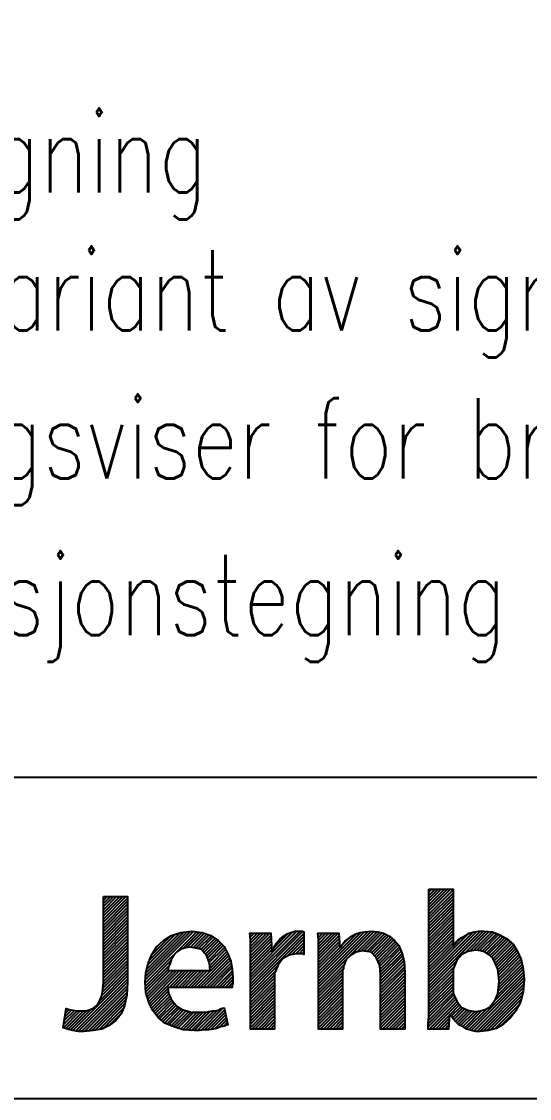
# Model space of a CAD drawing. Header units: millimetres. Extents: x 0 to 1800, y 0 to 2770.
# Drawn here: x 276 to 497.7, y 0 to 469.4 of the extents above; entities that cross this region are included whole.
import ezdxf
from ezdxf.enums import TextEntityAlignment as Align

# ---------------------------------------------------------------- set-up
doc = ezdxf.new("R2010")
doc.units = ezdxf.units.MM
for name, color, linetype in [('RAMME', 7, 'Continuous'), ('TITT-018', 4, 'Continuous'), ('TITT-035', 7, 'Continuous'), ('TITT-050', 5, 'Continuous'), ('TITT-TEKST25', 2, 'Continuous'), ('TITT-TEKST35', 7, 'Continuous'), ('TITT-TEKST50', 5, 'Continuous')]:
    doc.layers.add(name, color=color, linetype=linetype)
doc.styles.add('TITTEL', font='romans.shx', dxfattribs={"width": 0.65})

# ---------------------------------------------------------------- blocks, each defined once
blk = doc.blocks.new('*X2')
at = {"color": 0}
for p, q in [((1245.538, 64.846), (1246.769, 66.077)), ((1245.538, 65.023), (1246.592, 66.077)), ((1245.538, 65.2), (1246.415, 66.077)), ((1245.538, 65.377), (1246.238, 66.077)), ((1245.538, 65.553), (1246.062, 66.077)), ((1245.538, 65.73), (1245.885, 66.077)), ((1245.538, 65.907), (1245.708, 66.077)), ((1245.538, 64.67), (1246.909, 66.041)), ((1227.044, 64.384), (1228.322, 65.662)), ((1227.044, 64.561), (1228.145, 65.662)), ((1227.044, 64.738), (1227.968, 65.662)), ((1227.044, 64.914), (1227.792, 65.662)), ((1227.044, 65.091), (1227.615, 65.662)), ((1227.044, 65.268), (1227.438, 65.662)), ((1227.044, 65.445), (1227.261, 65.662)), ((1227.044, 65.621), (1227.085, 65.662)), ((1227.044, 64.207), (1228.416, 65.579)), ((1227.044, 64.03), (1228.416, 65.402)), ((1245.538, 64.493), (1246.909, 65.864)), ((1245.538, 64.316), (1246.909, 65.687)), ((1245.538, 64.139), (1246.909, 65.511)), ((1227.044, 63.854), (1228.416, 65.225)), ((1227.044, 63.677), (1228.416, 65.048)), ((1227.044, 63.5), (1228.416, 64.872)), ((1245.538, 63.962), (1246.909, 65.334)), ((1245.538, 63.786), (1246.909, 65.157)), ((1245.538, 63.609), (1246.909, 64.98)), ((1245.538, 63.432), (1246.909, 64.804)), ((1227.044, 63.323), (1228.416, 64.695)), ((1227.044, 63.147), (1228.416, 64.518)), ((1227.044, 62.97), (1228.416, 64.341)), ((1245.538, 63.255), (1246.909, 64.627)), ((1245.538, 63.079), (1246.909, 64.45)), ((1245.538, 62.902), (1246.909, 64.273)), ((1227.044, 62.793), (1228.416, 64.164)), ((1227.044, 62.616), (1228.416, 63.988)), ((1227.044, 62.439), (1228.416, 63.811)), ((1227.044, 62.263), (1228.416, 63.634)), ((1229.417, 60.746), (1232.341, 63.67)), ((1229.423, 60.929), (1232.186, 63.692)), ((1229.438, 61.121), (1232.018, 63.701)), ((1229.453, 61.312), (1231.814, 63.674)), ((1229.5, 61.537), (1231.61, 63.647)), ((1229.553, 61.766), (1231.396, 63.609)), ((1231.551, 62.703), (1232.496, 63.648)), ((1231.79, 62.766), (1232.65, 63.626)), ((1231.994, 62.793), (1232.783, 63.582)), ((1235.364, 63.511), (1235.436, 63.584)), ((1235.382, 63.352), (1235.613, 63.584)), ((1235.398, 60.893), (1238.213, 63.708)), ((1235.398, 61.07), (1238.036, 63.708)), ((1235.398, 60.716), (1238.376, 63.695)), ((1235.398, 61.247), (1237.823, 63.672)), ((1235.398, 62.484), (1236.497, 63.584)), ((1235.398, 62.661), (1236.32, 63.584)), ((1235.398, 62.838), (1236.144, 63.584)), ((1235.398, 63.015), (1235.967, 63.584)), ((1235.398, 63.191), (1235.79, 63.584)), ((1235.398, 60.54), (1238.431, 63.573)), ((1236.738, 62.764), (1237.543, 63.569)), ((1239.231, 63.49), (1239.326, 63.584)), ((1239.249, 63.331), (1239.502, 63.584)), ((1239.263, 60.692), (1242.276, 63.706)), ((1239.263, 60.516), (1242.435, 63.688)), ((1239.263, 60.869), (1242.08, 63.687)), ((1239.263, 61.046), (1241.877, 63.66)), ((1239.263, 61.223), (1241.671, 63.631)), ((1239.263, 62.46), (1240.386, 63.584)), ((1239.263, 62.637), (1240.209, 63.584)), ((1239.263, 62.814), (1240.033, 63.584)), ((1239.263, 62.99), (1239.856, 63.584)), ((1239.263, 63.167), (1239.679, 63.584)), ((1241.44, 62.516), (1242.594, 63.671)), ((1241.667, 62.567), (1242.74, 63.639)), ((1241.848, 62.571), (1242.881, 63.604)), ((1245.538, 62.725), (1246.909, 64.096)), ((1245.538, 62.548), (1246.909, 63.92)), ((1245.538, 62.371), (1246.909, 63.743)), ((1245.538, 60.604), (1248.643, 63.708)), ((1245.538, 60.78), (1248.466, 63.708)), ((1245.538, 60.957), (1248.274, 63.693)), ((1245.538, 61.134), (1248.053, 63.649)), ((1245.538, 62.195), (1246.909, 63.566)), ((1245.538, 61.311), (1247.792, 63.565)), ((1247.571, 62.46), (1248.807, 63.696)), ((1247.856, 62.568), (1248.97, 63.682)), ((1248.077, 62.612), (1249.133, 63.669)), ((1248.257, 62.615), (1249.264, 63.623)), ((1248.414, 62.596), (1249.39, 63.572)), ((1227.044, 62.086), (1228.416, 63.457)), ((1227.044, 61.909), (1228.416, 63.281)), ((1227.044, 61.732), (1228.416, 63.104)), ((1229.643, 62.033), (1231.14, 63.53)), ((1229.77, 62.336), (1230.863, 63.43)), ((1232.14, 62.762), (1232.916, 63.538)), ((1232.285, 62.731), (1233.049, 63.494)), ((1232.431, 62.7), (1233.175, 63.444)), ((1232.575, 62.666), (1233.279, 63.371)), ((1232.663, 62.578), (1233.383, 63.298)), ((1232.751, 62.49), (1233.487, 63.225)), ((1232.84, 62.401), (1233.588, 63.149)), ((1232.917, 62.302), (1233.676, 63.061)), ((1232.964, 62.172), (1233.765, 62.973)), ((1235.398, 62.307), (1236.566, 63.475)), ((1235.398, 60.363), (1238.431, 63.397)), ((1235.398, 62.131), (1236.572, 63.305)), ((1235.398, 61.954), (1236.579, 63.135)), ((1235.398, 61.777), (1236.586, 62.965)), ((1237.484, 62.272), (1238.431, 63.22)), ((1237.757, 62.368), (1238.431, 63.043)), ((1239.263, 61.399), (1241.417, 63.554)), ((1239.263, 62.283), (1240.433, 63.454)), ((1239.263, 62.107), (1240.442, 63.286)), ((1239.263, 61.93), (1240.451, 63.118)), ((1240.596, 62.909), (1240.989, 63.302)), ((1242, 62.546), (1243.012, 63.558)), ((1242.151, 62.52), (1243.13, 63.499)), ((1242.283, 62.475), (1243.248, 63.44)), ((1242.371, 62.387), (1243.352, 63.368)), ((1242.46, 62.298), (1243.447, 63.286)), ((1242.547, 62.209), (1243.542, 63.204)), ((1242.602, 62.088), (1243.63, 63.115)), ((1242.658, 61.966), (1243.712, 63.02)), ((1245.538, 62.018), (1246.909, 63.389)), ((1245.538, 61.841), (1246.909, 63.213)), ((1245.538, 61.664), (1246.909, 63.036)), ((1246.944, 62.894), (1247.35, 63.3)), ((1248.558, 62.563), (1249.516, 63.522)), ((1248.691, 62.519), (1249.635, 63.464)), ((1248.806, 62.458), (1249.749, 63.401)), ((1248.912, 62.387), (1249.863, 63.337)), ((1249.013, 62.311), (1249.97, 63.268)), ((1249.101, 62.223), (1250.064, 63.185)), ((1249.19, 62.134), (1250.158, 63.102)), ((1249.245, 62.013), (1250.251, 63.019)), ((1227.044, 61.556), (1228.416, 62.927)), ((1227.044, 61.379), (1228.416, 62.75)), ((1227.044, 61.202), (1228.416, 62.573)), ((1227.044, 61.025), (1228.416, 62.397)), ((1230.053, 62.797), (1230.205, 62.949)), ((1232.184, 60.508), (1234.105, 62.429)), ((1233.011, 62.042), (1233.853, 62.884)), ((1233.058, 61.913), (1233.928, 62.782)), ((1233.082, 61.76), (1233.987, 62.665)), ((1233.098, 61.599), (1234.046, 62.547)), ((1235.398, 61.6), (1236.593, 62.795)), ((1235.398, 61.424), (1236.6, 62.626)), ((1237.977, 62.412), (1238.431, 62.866)), ((1238.162, 62.42), (1238.431, 62.69)), ((1238.339, 62.42), (1238.431, 62.513)), ((1239.263, 61.753), (1240.46, 62.95)), ((1239.263, 61.576), (1240.468, 62.782)), ((1242.713, 61.845), (1243.793, 62.925)), ((1242.757, 61.712), (1243.859, 62.814)), ((1242.769, 61.548), (1243.91, 62.688)), ((1242.782, 61.383), (1243.96, 62.562)), ((1242.795, 61.219), (1244.008, 62.432)), ((1245.538, 61.488), (1246.909, 62.859)), ((1249.298, 61.889), (1250.337, 62.928)), ((1249.351, 61.765), (1250.403, 62.817)), ((1249.404, 61.641), (1250.469, 62.707)), ((1249.449, 61.51), (1250.536, 62.596)), ((1249.469, 61.353), (1250.596, 62.48)), ((1249.488, 61.195), (1250.651, 62.358)), ((1227.01, 60.46), (1228.416, 61.866)), ((1227.027, 60.655), (1228.416, 62.043)), ((1227.044, 60.848), (1228.416, 62.22)), ((1229.429, 60.581), (1230.876, 62.028)), ((1229.441, 60.416), (1230.774, 61.75)), ((1232.361, 60.508), (1234.156, 62.303)), ((1232.538, 60.508), (1234.207, 62.177)), ((1232.715, 60.508), (1234.257, 62.051)), ((1232.891, 60.508), (1234.293, 61.91)), ((1233.068, 60.508), (1234.32, 61.76)), ((1235.398, 60.186), (1236.956, 61.744)), ((1239.263, 60.339), (1240.714, 61.79)), ((1242.795, 61.043), (1244.043, 62.291)), ((1242.795, 60.866), (1244.078, 62.149)), ((1242.795, 60.689), (1244.114, 62.008)), ((1242.795, 60.512), (1244.133, 61.85)), ((1245.538, 60.427), (1247.09, 61.979)), ((1249.483, 60.483), (1250.833, 61.833)), ((1249.505, 60.682), (1250.8, 61.977)), ((1249.508, 61.038), (1250.706, 62.237)), ((1249.527, 60.881), (1250.762, 62.115)), ((1225.311, 58.055), (1228.416, 61.159)), ((1226.833, 59.753), (1228.416, 61.336)), ((1226.962, 60.059), (1228.416, 61.513)), ((1226.987, 60.261), (1228.416, 61.69)), ((1229.452, 60.251), (1230.711, 61.509)), ((1229.488, 60.11), (1230.842, 61.464)), ((1229.529, 59.975), (1231.019, 61.464)), ((1229.571, 59.84), (1231.196, 61.464)), ((1229.613, 59.704), (1231.372, 61.464)), ((1229.665, 59.58), (1231.549, 61.464)), ((1230.77, 60.508), (1231.726, 61.464)), ((1230.947, 60.508), (1231.903, 61.464)), ((1231.124, 60.508), (1232.08, 61.464)), ((1231.3, 60.508), (1232.256, 61.464)), ((1231.477, 60.508), (1232.433, 61.464)), ((1231.654, 60.508), (1232.61, 61.464)), ((1231.831, 60.508), (1232.787, 61.464)), ((1232.008, 60.508), (1232.963, 61.464)), ((1233.245, 60.508), (1234.347, 61.611)), ((1233.422, 60.508), (1234.367, 61.454)), ((1233.599, 60.508), (1234.382, 61.292)), ((1233.775, 60.508), (1234.397, 61.13)), ((1235.398, 60.009), (1236.838, 61.45)), ((1235.398, 59.833), (1236.769, 61.204)), ((1239.263, 60.162), (1240.669, 61.568)), ((1239.263, 59.985), (1240.634, 61.357)), ((1239.263, 59.808), (1240.634, 61.18)), ((1242.795, 60.336), (1244.145, 61.685)), ((1242.795, 60.159), (1244.156, 61.52)), ((1242.795, 59.982), (1244.166, 61.354)), ((1242.795, 59.805), (1244.166, 61.177)), ((1245.538, 60.25), (1246.973, 61.685)), ((1245.538, 60.073), (1246.909, 61.445)), ((1245.538, 59.897), (1246.909, 61.268)), ((1247.81, 58.103), (1250.923, 61.215)), ((1249.211, 59.681), (1250.911, 61.38)), ((1249.412, 60.058), (1250.899, 61.545)), ((1249.461, 60.284), (1250.866, 61.689)), ((1225.469, 58.035), (1228.416, 60.982)), ((1225.626, 58.016), (1228.416, 60.806)), ((1225.802, 58.015), (1228.405, 60.618)), ((1233.952, 60.508), (1234.4, 60.956)), ((1234.129, 60.508), (1234.4, 60.78)), ((1234.306, 60.508), (1234.359, 60.561)), ((1235.398, 59.656), (1236.769, 61.027)), ((1235.398, 59.479), (1236.769, 60.85)), ((1235.398, 59.302), (1236.769, 60.674)), ((1239.263, 59.632), (1240.634, 61.003)), ((1239.263, 59.455), (1240.634, 60.826)), ((1239.263, 59.278), (1240.634, 60.65)), ((1242.795, 59.629), (1244.166, 61)), ((1242.795, 59.452), (1244.166, 60.823)), ((1242.795, 59.275), (1244.166, 60.646)), ((1245.538, 59.72), (1246.909, 61.091)), ((1245.538, 59.543), (1246.909, 60.914)), ((1245.538, 59.366), (1246.909, 60.738)), ((1245.538, 59.189), (1246.909, 60.561)), ((1247.942, 58.058), (1250.934, 61.05)), ((1248.093, 58.032), (1250.935, 60.874)), ((1248.252, 58.015), (1250.924, 60.687)), ((1225.983, 58.02), (1228.394, 60.43)), ((1226.175, 58.034), (1228.383, 60.243)), ((1226.366, 58.049), (1228.365, 60.048)), ((1229.72, 59.459), (1230.709, 60.447)), ((1229.776, 59.337), (1230.729, 60.29)), ((1229.832, 59.216), (1230.757, 60.142)), ((1229.91, 59.118), (1230.811, 60.018)), ((1235.398, 59.125), (1236.769, 60.497)), ((1235.398, 58.949), (1236.769, 60.32)), ((1235.398, 58.772), (1236.769, 60.143)), ((1235.398, 58.595), (1236.769, 59.967)), ((1239.263, 59.101), (1240.634, 60.473)), ((1239.263, 58.925), (1240.634, 60.296)), ((1239.263, 58.748), (1240.634, 60.119)), ((1239.263, 58.571), (1240.634, 59.942)), ((1242.795, 59.098), (1244.166, 60.47)), ((1242.795, 58.921), (1244.166, 60.293)), ((1242.795, 58.745), (1244.166, 60.116)), ((1242.795, 58.568), (1244.166, 59.939)), ((1245.496, 58.441), (1247.012, 59.956)), ((1245.514, 58.636), (1246.957, 60.078)), ((1245.537, 58.835), (1246.909, 60.207)), ((1245.538, 59.013), (1246.909, 60.384)), ((1248.429, 58.015), (1250.913, 60.499)), ((1248.622, 58.031), (1250.902, 60.311)), ((1248.816, 58.049), (1250.848, 60.08)), ((1224.917, 59.251), (1224.96, 59.294)), ((1225.172, 58.093), (1226.372, 59.292)), ((1226.568, 58.074), (1228.321, 59.827)), ((1226.78, 58.109), (1228.277, 59.606)), ((1227.013, 58.165), (1228.193, 59.346)), ((1229.989, 59.02), (1230.864, 59.895)), ((1230.067, 58.922), (1230.933, 59.787)), ((1230.146, 58.824), (1231.004, 59.681)), ((1230.237, 58.737), (1231.084, 59.585)), ((1230.33, 58.654), (1231.173, 59.497)), ((1230.424, 58.571), (1231.265, 59.412)), ((1230.517, 58.488), (1231.371, 59.342)), ((1232.573, 58.069), (1233.832, 59.327)), ((1235.398, 58.418), (1236.769, 59.79)), ((1235.398, 58.242), (1236.769, 59.613)), ((1235.472, 58.14), (1236.769, 59.436)), ((1239.263, 58.394), (1240.634, 59.766)), ((1239.263, 58.217), (1240.634, 59.589)), ((1239.361, 58.14), (1240.634, 59.412)), ((1242.795, 58.391), (1244.166, 59.763)), ((1242.795, 58.214), (1244.166, 59.586)), ((1242.897, 58.14), (1244.166, 59.409)), ((1245.496, 58.264), (1247.066, 59.834)), ((1245.549, 58.14), (1247.122, 59.713)), ((1245.725, 58.14), (1247.197, 59.612)), ((1246.739, 58.977), (1247.273, 59.511)), ((1246.81, 58.87), (1247.349, 59.41)), ((1246.881, 58.764), (1247.461, 59.344)), ((1246.962, 58.669), (1247.583, 59.29)), ((1247.681, 58.15), (1248.846, 59.316)), ((1249.037, 58.093), (1250.777, 59.832)), ((1249.281, 58.159), (1250.667, 59.545)), ((1224.769, 58.219), (1225.728, 59.179)), ((1224.788, 58.416), (1225.551, 59.179)), ((1224.82, 58.625), (1225.399, 59.203)), ((1224.853, 58.834), (1225.249, 59.23)), ((1224.885, 59.042), (1225.102, 59.26)), ((1224.901, 58.175), (1225.905, 59.179)), ((1225.035, 58.132), (1226.099, 59.196)), ((1227.367, 58.342), (1228.046, 59.022)), ((1230.636, 58.43), (1231.477, 59.271)), ((1230.761, 58.378), (1231.611, 59.228)), ((1230.886, 58.326), (1231.748, 59.188)), ((1231.011, 58.274), (1231.886, 59.149)), ((1231.144, 58.23), (1232.023, 59.11)), ((1231.279, 58.189), (1232.186, 59.095)), ((1231.414, 58.147), (1232.362, 59.095)), ((1231.549, 58.106), (1232.539, 59.095)), ((1231.709, 58.089), (1232.716, 59.095)), ((1231.875, 58.078), (1232.903, 59.105)), ((1232.041, 58.067), (1233.132, 59.158)), ((1232.207, 58.056), (1233.329, 59.179)), ((1232.384, 58.056), (1233.526, 59.199)), ((1232.779, 58.098), (1233.924, 59.243)), ((1232.956, 58.098), (1233.955, 59.097)), ((1233.154, 58.119), (1233.987, 58.952)), ((1233.369, 58.158), (1234.018, 58.807)), ((1235.649, 58.14), (1236.769, 59.259)), ((1235.826, 58.14), (1236.769, 59.083)), ((1236.003, 58.14), (1236.769, 58.906)), ((1236.179, 58.14), (1236.769, 58.729)), ((1239.538, 58.14), (1240.634, 59.235)), ((1239.715, 58.14), (1240.634, 59.059)), ((1239.892, 58.14), (1240.634, 58.882)), ((1240.069, 58.14), (1240.634, 58.705)), ((1243.074, 58.14), (1244.166, 59.232)), ((1243.251, 58.14), (1244.166, 59.055)), ((1243.427, 58.14), (1244.166, 58.879)), ((1243.604, 58.14), (1244.166, 58.702)), ((1245.902, 58.14), (1246.7, 58.937)), ((1246.079, 58.14), (1246.69, 58.751)), ((1247.05, 58.58), (1247.705, 59.236)), ((1247.139, 58.492), (1247.846, 59.199)), ((1247.227, 58.404), (1247.993, 59.17)), ((1247.34, 58.34), (1248.14, 59.14)), ((1247.458, 58.281), (1248.34, 59.163)), ((1247.57, 58.217), (1248.566, 59.213)), ((1249.656, 58.358), (1250.49, 59.192)), ((1233.625, 58.237), (1234.05, 58.662)), ((1233.863, 58.298), (1234.082, 58.517)), ((1236.356, 58.14), (1236.769, 58.552)), ((1236.533, 58.14), (1236.769, 58.376)), ((1236.71, 58.14), (1236.769, 58.199)), ((1240.245, 58.14), (1240.634, 58.528)), ((1240.422, 58.14), (1240.634, 58.351)), ((1240.599, 58.14), (1240.634, 58.175)), ((1243.781, 58.14), (1244.166, 58.525)), ((1243.958, 58.14), (1244.166, 58.348)), ((1244.134, 58.14), (1244.166, 58.172)), ((1246.256, 58.14), (1246.681, 58.565)), ((1246.433, 58.14), (1246.672, 58.379)), ((1246.609, 58.14), (1246.663, 58.193))]:
    blk.add_line(p, q, dxfattribs=at)
blk = doc.blocks.new('TITF_JBV00')
at = {"layer": 'TITT-035', "linetype": 'Continuous'}
for points in [[(-134.618, 9.117), (-133.565, 9.117), (-133.565, 6.628), (-133.565, 6.628), (-133.469, 6.787), (-133.342, 6.915), (-133.182, 7.011), (-133.022, 7.106), (-132.863, 7.202), (-132.639, 7.266), (-132.448, 7.298), (-132.224, 7.298), (-131.841, 7.266), (-131.522, 7.138), (-131.235, 6.979), (-130.948, 6.723), (-130.756, 6.404), (-130.597, 6.053), (-130.501, 5.638), (-130.469, 5.191), (-130.501, 4.649), (-130.629, 4.202), (-130.82, 3.819), (-131.075, 3.5), (-131.363, 3.245), (-131.682, 3.053), (-132.033, 2.957), (-132.384, 2.925), (-132.576, 2.925), (-132.767, 2.957), (-132.959, 3.021), (-133.118, 3.117), (-133.31, 3.213), (-133.437, 3.34), (-133.565, 3.468), (-133.693, 3.659), (-133.725, 3.659), (-133.757, 3.021), (-134.65, 3.021), (-134.65, 3.276), (-134.618, 3.564), (-134.618, 3.883), (-134.618, 4.202), (-134.618, 9.117)], [(-148.821, 8.798), (-147.768, 8.798), (-147.768, 5.064), (-147.8, 4.521), (-147.896, 4.042), (-148.055, 3.691), (-148.279, 3.404), (-148.566, 3.181), (-148.885, 3.021), (-149.268, 2.957), (-149.683, 2.925), (-149.906, 2.925), (-150.162, 2.957), (-150.385, 3.021), (-150.577, 3.085), (-150.449, 3.915), (-150.321, 3.883), (-150.162, 3.851), (-149.97, 3.819), (-149.811, 3.819), (-149.587, 3.819), (-149.396, 3.883), (-149.236, 3.947), (-149.077, 4.074), (-148.981, 4.266), (-148.885, 4.489), (-148.853, 4.745), (-148.821, 5.096), (-148.821, 8.798)], [(-146.013, 4.84), (-145.981, 4.585), (-145.885, 4.362), (-145.757, 4.17), (-145.598, 4.011), (-145.406, 3.883), (-145.183, 3.819), (-144.959, 3.755), (-144.704, 3.755), (-144.544, 3.755), (-144.353, 3.755), (-144.225, 3.787), (-144.066, 3.819), (-143.938, 3.819), (-143.81, 3.851), (-143.683, 3.915), (-143.555, 3.947), (-143.395, 3.213), (-143.555, 3.149), (-143.715, 3.117), (-143.874, 3.053), (-144.034, 3.021), (-144.225, 2.989), (-144.417, 2.989), (-144.64, 2.957), (-144.864, 2.957), (-145.342, 2.989), (-145.757, 3.117), (-146.14, 3.276), (-146.428, 3.532), (-146.683, 3.851), (-146.842, 4.202), (-146.97, 4.617), (-147.002, 5.064), (-146.97, 5.479), (-146.874, 5.894), (-146.715, 6.277), (-146.491, 6.628), (-146.204, 6.883), (-145.853, 7.106), (-145.438, 7.234), (-144.959, 7.298), (-144.512, 7.234), (-144.129, 7.106), (-143.81, 6.883), (-143.555, 6.628), (-143.395, 6.309), (-143.268, 5.989), (-143.204, 5.638), (-143.172, 5.287), (-143.172, 5.16), (-143.172, 5.032), (-143.204, 4.936), (-143.204, 4.84), (-146.013, 4.84)], [(-142.406, 5.862), (-142.406, 6.245), (-142.406, 6.596), (-142.406, 6.915), (-142.438, 7.202), (-141.512, 7.202), (-141.48, 6.404), (-141.448, 6.404), (-141.353, 6.628), (-141.257, 6.787), (-141.129, 6.947), (-140.97, 7.075), (-140.81, 7.17), (-140.651, 7.234), (-140.459, 7.298), (-140.299, 7.298), (-140.236, 7.298), (-140.172, 7.298), (-140.14, 7.298), (-140.076, 7.266), (-140.076, 6.277), (-140.14, 6.309), (-140.236, 6.309), (-140.299, 6.309), (-140.395, 6.309), (-140.714, 6.245), (-141.002, 6.085), (-141.193, 5.83), (-141.321, 5.511), (-141.353, 5.447), (-141.353, 5.351), (-141.353, 5.287), (-141.353, 5.191), (-141.353, 3.021), (-142.406, 3.021), (-142.406, 5.862)], [(-139.438, 5.957), (-139.438, 6.309), (-139.438, 6.628), (-139.438, 6.915), (-139.47, 7.202), (-138.544, 7.202), (-138.512, 6.596), (-138.48, 6.596), (-138.384, 6.723), (-138.289, 6.851), (-138.161, 6.947), (-138.001, 7.075), (-137.81, 7.17), (-137.618, 7.234), (-137.395, 7.266), (-137.14, 7.298), (-136.852, 7.266), (-136.597, 7.202), (-136.342, 7.075), (-136.118, 6.883), (-135.927, 6.66), (-135.799, 6.34), (-135.703, 5.957), (-135.672, 5.511), (-135.672, 3.021), (-136.725, 3.021), (-136.725, 5.383), (-136.757, 5.798), (-136.916, 6.149), (-137.14, 6.372), (-137.523, 6.436), (-137.81, 6.372), (-138.033, 6.245), (-138.225, 6.053), (-138.321, 5.83), (-138.353, 5.766), (-138.353, 5.67), (-138.384, 5.574), (-138.384, 5.479), (-138.384, 3.021), (-139.438, 3.021), (-139.438, 5.957)], [(-144.161, 5.574), (-144.193, 5.894), (-144.321, 6.245), (-144.576, 6.5), (-145.023, 6.596), (-145.247, 6.564), (-145.438, 6.5), (-145.63, 6.372), (-145.757, 6.245), (-145.853, 6.085), (-145.917, 5.894), (-145.981, 5.734), (-146.013, 5.574), (-144.161, 5.574)], [(-133.565, 4.777), (-133.565, 4.713), (-133.565, 4.649), (-133.565, 4.585), (-133.533, 4.521), (-133.405, 4.234), (-133.214, 3.979), (-132.927, 3.851), (-132.607, 3.787), (-132.384, 3.819), (-132.161, 3.883), (-131.969, 3.979), (-131.841, 4.138), (-131.714, 4.33), (-131.618, 4.553), (-131.586, 4.84), (-131.554, 5.128), (-131.586, 5.383), (-131.618, 5.638), (-131.714, 5.862), (-131.81, 6.085), (-131.969, 6.245), (-132.161, 6.372), (-132.352, 6.436), (-132.607, 6.468), (-132.927, 6.404), (-133.182, 6.277), (-133.405, 6.021), (-133.533, 5.702), (-133.565, 5.638), (-133.565, 5.574), (-133.565, 5.511), (-133.565, 5.447), (-133.565, 4.777)]]:
    blk.add_lwpolyline(points, dxfattribs=at)
at = {"layer": 'TITT-050'}
blk.add_line((-170, 14), (0, 14), dxfattribs=at)
at = {"layer": 'TITT-018', "xscale": 0.7679999999999723, "yscale": 0.7679999999999723, "zscale": 0.7679999999999723}
blk.add_blockref('*X2', (-1091.191, -41.63), dxfattribs=at)
at = {"layer": 'TITT-TEKST25', "style": 'TITTEL', "width": 0.65}
for tag, p in [('2A', (-166, 55.16)), ('2C', (-55, 55.16)), ('2D', (-39, 55.16)), ('2E', (-23, 55.16)), ('2F', (-7.5, 55.16))]:
    blk.add_attdef(tag, text='', height=2.5, dxfattribs=at).set_placement(p, align=Align.CENTER)
for tag, p in [('2B', (-160.941, 55.16)), ('3B', (-29.941, 45)), ('3C', (-29.941, 40)), ('3D', (-29.941, 35)), ('3E', (-45.941, 30)), ('3F', (-45.941, 25)), ('3G', (-45.941, 20)), ('3H', (-45.941, 15))]:
    blk.add_attdef(tag, p, '', height=2.5, dxfattribs=at)
at = {"layer": 'TITT-TEKST35', "style": 'TITTEL', "width": 0.75}
for tag, p in [('1A', (-165.437, 39.483)), ('1B', (-165.437, 33.468)), ('1C', (-165.437, 27.021)), ('1D', (-165.437, 20.192))]:
    blk.add_attdef(tag, p, '', height=3.5, dxfattribs=at)
blk.add_attdef('3A', text='', height=3.5, dxfattribs=at).set_placement((-56.159, 38.525), align=Align.CENTER)
at = {"layer": 'TITT-TEKST50', "style": 'TITTEL', "width": 0.65}
blk.add_attdef('4A', (-57.323, 2.998), '', height=5, dxfattribs=at)
blk.add_attdef('4B', text='', height=5, dxfattribs=at).set_placement((-7, 2.998), align=Align.CENTER)

msp = doc.modelspace()

# ---------------------------------------------------------------- linework, layer by layer
at = {"layer": 'RAMME'}
msp.add_lwpolyline([(0, 0), (1800, 0), (1800, 2770), (0, 2770)], close=True, dxfattribs=at)

# ---------------------------------------------------------------- block references
at = {"layer": 'RAMME', "ltscale": 5}
ref = msp.add_blockref('TITF_JBV00', (1800, 0), dxfattribs=dict(at, xscale=10, yscale=10, zscale=10))
ref.add_attrib('1A', 'Overbygning', (145.63, 394.83), dxfattribs={"layer": 'TITT-TEKST35', "height": 35, "style": 'TITTEL', "width": 0.75})
ref.add_attrib('1B', 'Skilt, variant av signal 63B', (145.63, 334.68), dxfattribs={"layer": 'TITT-TEKST35', "height": 35, "style": 'TITTEL', "width": 0.75})
ref.add_attrib('1C', 'Stigningsviser for bruk i trange profiler.', (145.63, 270.21), dxfattribs={"layer": 'TITT-TEKST35', "height": 35, "style": 'TITTEL', "width": 0.75})
ref.add_attrib('1D', 'Produksjonstegning', (145.63, 201.92), dxfattribs={"layer": 'TITT-TEKST35', "height": 35, "style": 'TITTEL', "width": 0.75})

doc.saveas('drawing.dxf')
